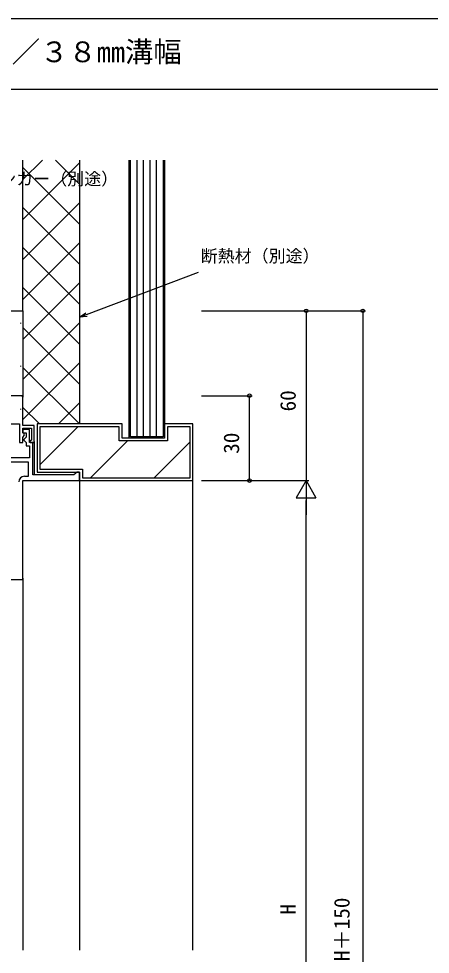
# Model space of a CAD drawing. Units: millimetres, scale not verified. Extents: x -437 to 438, y -344 to 341.
# Drawn here: x -215.8 to -70.5, y -24.5 to 306.3 of the extents above; entities that cross this region are included whole.
import ezdxf
from ezdxf.enums import TextEntityAlignment as Align

# ---------------------------------------------------------------- set-up
doc = ezdxf.new("R2010")
doc.units = ezdxf.units.MM
doc.header["$LTSCALE"] = 2
for name, color, linetype in [('0-1_USER1', 3, 'Continuous'), ('0-2_YKK_11', 7, 'Continuous'), ('0-3_YKK_12', 2, 'Continuous'), ('0-5_YKK_D', 6, 'Continuous'), ('0-6_YKK_ZWAK', 7, 'Continuous'), ('0-7_YSS_K', 3, 'Continuous')]:
    doc.layers.add(name, color=color, linetype=linetype)
doc.styles.add('ＭＳ ゴシック', font='')
doc.styles.get('ＭＳ ゴシック').set_extended_font_data('MS Gothic')

msp = doc.modelspace()

# ---------------------------------------------------------------- linework, layer by layer
at = {"layer": '0-2_YKK_11'}
for points in [[(-234.321, 163.013), (-215.521, 163.013), (-215.521, 156.513), (-214.321, 156.513), (-214.321, 158.194), (-213.761, 159.163), (-214.021, 159.613), (-214.321, 159.913), (-214.321, 161.513), (-211.321, 161.513), (-211.321, 157.275), (-211.861, 156.963), (-211.741, 156.513), (-210.321, 156.513), (-210.321, 162.513), (-214.321, 162.513), (-214.321, 173.013), (-220.363, 173.013)], [(-241.321, 108.013), (-214.321, 108.013), (-214.321, 143.013), (-194.321, 143.013), (-194.321, 146.013), (-195.321, 146.013), (-195.821, 145.513), (-196.321, 145.013), (-210.821, 145.013), (-210.821, 156.513), (-212.021, 156.513), (-212.021, 161.113), (-214.321, 161.113), (-214.321, 159.913), (-213.221, 159.913), (-213.221, 158.313), (-213.521, 158.013), (-214.021, 157.513), (-214.021, 157.313), (-213.521, 156.813), (-213.221, 156.513), (-213.221, 155.313), (-212.021, 155.313), (-212.021, 151.013), (-222.621, 151.013)], [(-213.821, 144.513), (-212.321, 144.513), (-212.321, 149.513), (-221.121, 149.513), (-221.121, 147.813)]]:
    msp.add_lwpolyline(points, dxfattribs=at)
msp.add_arc((-213.821, 142.513), 2, 90.00001, 179.99999, dxfattribs=at)
at = {"layer": '0-3_YKK_12'}
for p, q in [((-210.321, 156.813), (-210.321, 145.013)), ((-214.821, 108.013), (-214.321, 108.013)), ((-214.321, 108.513), (-214.321, -22.987))]:
    msp.add_line(p, q, dxfattribs=at)
for points in [[(-214.821, 173.013), (-214.321, 173.013), (-214.321, 172.513)], [(-194.821, 143.013), (-194.321, 143.013), (-194.321, -22.987)]]:
    msp.add_lwpolyline(points, dxfattribs=at)
at = {"layer": '0-5_YKK_D'}
for p, q in [((-151.323, 203.013), (-93.323, 203.013)), ((-151.323, 203.013), (-113.323, 203.013)), ((-114.323, 203.013), (-114.323, 143.013)), ((-94.323, 203.013), (-94.323, -246.987)), ((-151.323, 173.013), (-133.323, 173.013)), ((-134.323, 143.013), (-134.323, 173.013)), ((-151.323, 143.013), (-113.323, 143.013)), ((-151.323, 143.013), (-133.323, 143.013)), ((-151.323, 143.013), (-113.323, 143.013)), ((-114.323, 143.013), (-117.823, 136.951)), ((-114.323, 143.013), (-110.823, 136.951)), ((-114.323, 143.013), (-114.323, 130.889)), ((-117.823, 136.951), (-110.823, 136.951)), ((-114.323, -149.987), (-114.323, 136.013))]:
    msp.add_line(p, q, dxfattribs=at)
for points in [[(-194.321, 200.763), (-191.936, 201.664), (-152.275, 216.641)], [(-191.694, 201.025), (-194.321, 200.763), (-192.177, 202.304)]]:
    msp.add_lwpolyline(points, dxfattribs=at)
for centre in [(-114.323, 203.013), (-94.323, 203.013), (-134.323, 173.013), (-134.323, 143.013)]:
    msp.add_circle(centre, 0.637, dxfattribs=at)
at = {"layer": '0-6_YKK_ZWAK'}
for p, q in [((438.2, 306.3), (-436.8, 306.3)), ((438.2, 281.3), (-436.8, 281.3))]:
    msp.add_line(p, q, dxfattribs=at)
at = {"layer": '0-7_YSS_K'}
for p, q in [((-214.321, 249.428), (-207.449, 256.3)), ((-214.321, 235.286), (-194.321, 255.286)), ((-194.321, 247.791), (-202.83, 256.3)), ((-194.321, 256.3), (-194.321, 163.013)), ((-174.021, 158.513), (-174.021, 256.3)), ((-171.721, 158.513), (-171.721, 256.3)), ((-169.421, 158.513), (-169.421, 256.3)), ((-167.121, 158.513), (-167.121, 256.3)), ((-194.321, 233.649), (-214.321, 253.649)), ((-214.321, 221.144), (-194.321, 241.144)), ((-194.321, 219.507), (-214.321, 239.507)), ((-214.321, 207.002), (-194.321, 227.002)), ((-194.321, 205.365), (-214.321, 225.365)), ((-214.321, 192.859), (-194.321, 212.859)), ((-194.321, 191.223), (-214.321, 211.223)), ((-214.321, 203.013), (-214.321, 173.013)), ((-215.232, 198.735), (-215.232, 198.485)), ((-214.321, 178.717), (-194.321, 198.717)), ((-194.321, 177.08), (-214.321, 197.08)), ((-215.232, 183.535), (-215.232, 183.285)), ((-214.321, 164.575), (-194.321, 184.575)), ((-194.396, 163.013), (-214.321, 182.938)), ((-208.539, 163.013), (-214.321, 168.796)), ((-201.741, 163.013), (-194.321, 170.433)), ((-215.232, 168.335), (-215.232, 168.085)), ((-208.321, 148.595), (-194.903, 162.013)), ((-190.453, 144.013), (-177.453, 157.013)), ((-168.002, 144.013), (-155.321, 156.694)), ((-154.321, -22.987), (-154.321, 143.013))]:
    msp.add_line(p, q, dxfattribs=at)
for points in [[(-364.321, 256.3), (-364.321, 173.013), (-329.321, 173.013), (-321.821, 203.013), (-214.321, 203.013), (-214.321, 256.3)], [(-164.321, 256.3), (-164.321, 158.013), (-176.821, 158.013), (-176.821, 256.3)], [(-164.821, 256.3), (-164.821, 158.513), (-176.321, 158.513), (-176.321, 256.3)]]:
    msp.add_lwpolyline(points, dxfattribs=at)
for points in [[(-209.321, 163.013), (-209.321, 146.013), (-194.321, 146.013), (-194.321, 143.013), (-154.321, 143.013), (-154.321, 163.013), (-164.321, 163.013), (-164.321, 158.013), (-179.321, 158.013), (-179.321, 163.013)], [(-208.321, 162.013), (-208.321, 147.013), (-193.321, 147.013), (-193.321, 144.013), (-155.321, 144.013), (-155.321, 162.013), (-163.321, 162.013), (-163.321, 157.013), (-180.321, 157.013), (-180.321, 162.013)]]:
    msp.add_lwpolyline(points, close=True, dxfattribs=at)

# ---------------------------------------------------------------- texts
at = {"layer": '0-1_USER1', "style": 'ＭＳ ゴシック'}
msp.add_text('たてすべり出し窓／３８mm溝幅', height=7.331, dxfattribs=at).set_placement((-298.254, 288.715), align=Align.BOTTOM_LEFT)
at = {"layer": '0-5_YKK_D', "style": 'ＭＳ ゴシック'}
for s, p in [('埋め込みアンカー（別途）', (-252.701, 246.164)), ('断熱材（別途）', (-151.559, 218.891))]:
    msp.add_text(s, height=4.399, dxfattribs=at).set_placement(p, align=Align.BOTTOM_LEFT)
for s, p in [('60', (-116.323, 167.452)), ('30', (-136.323, 152.474)), ('躯体開口高＝H＋150', (-97.304, -71.908)), ('H', (-116.323, -10.481))]:
    msp.add_text(s, height=5.499, rotation=90, dxfattribs=at).set_placement(p, align=Align.BOTTOM_LEFT)

doc.saveas('drawing.dxf')
